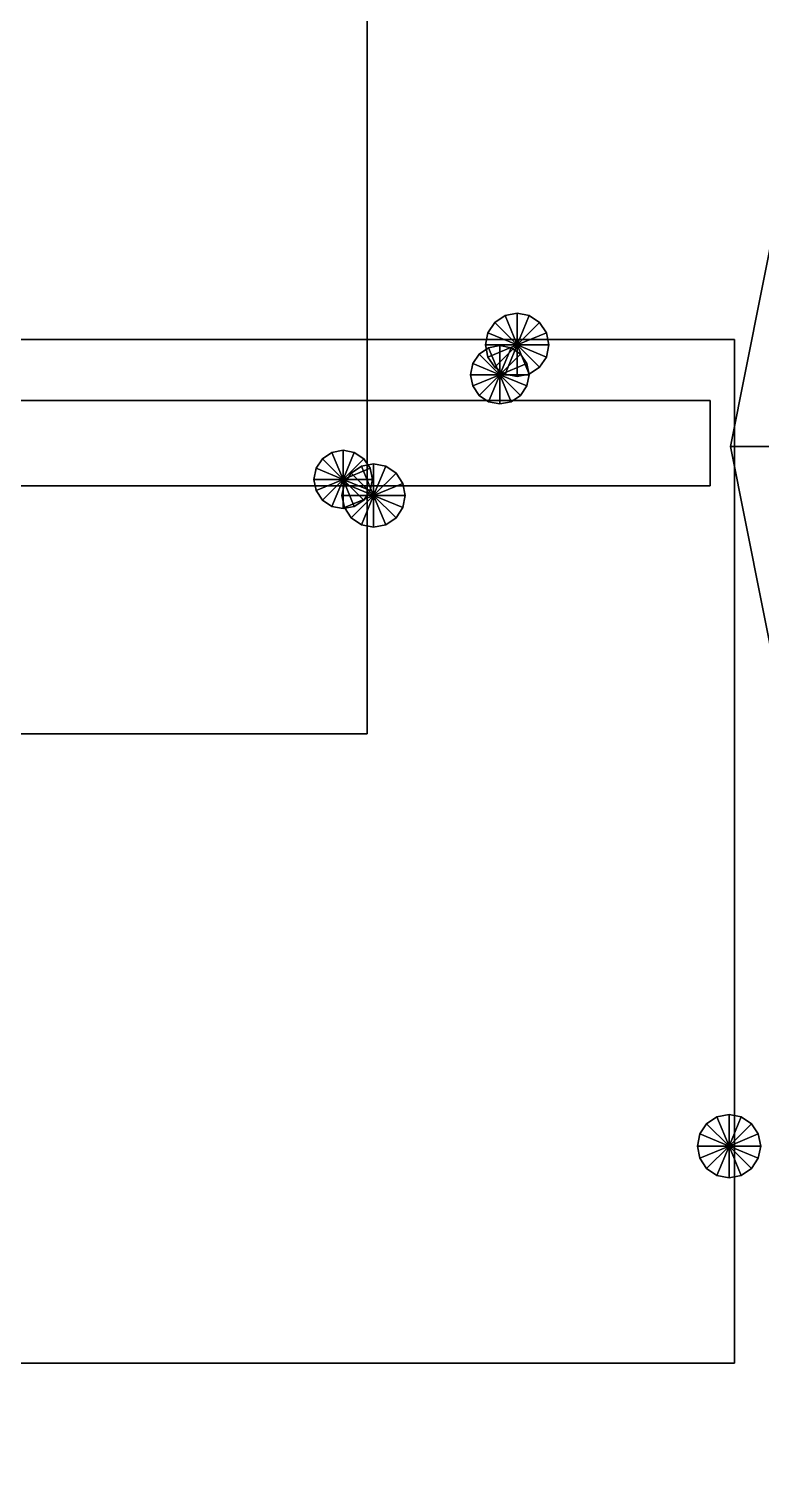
# Model space of a CAD drawing. Header units: millimetres. Extents: x -8000 to 18500, y -500 to 32500.
# Drawn here: x 5892 to 6193, y 2783 to 3371 of the extents above; entities that cross this region are included whole.
import ezdxf

# ---------------------------------------------------------------- set-up
doc = ezdxf.new("R2010")
doc.units = ezdxf.units.MM
for name, color, linetype in [('3D-FINISH', 7, 'Continuous'), ('3D-FURNITURE', 7, 'Continuous'), ('3D-ROOF', 7, 'Continuous'), ('3D-SLABS', 7, 'Continuous')]:
    doc.layers.add(name, color=color, linetype=linetype)

msp = doc.modelspace()

# ---------------------------------------------------------------- linework, layer by layer
at = {"layer": '3D-FINISH', "color": 7}
for points in [[(200, 200, 590), (200, 9800, 590), (9800, 9800, 590), (9800, 200, 590)], [(200, 200, 600), (9800, 200, 600), (9800, 9800, 600), (200, 9800, 600)], [(200, 200, 3990), (200, 9800, 3990), (9800, 9800, 3990), (9800, 200, 3990)], [(200, 200, 4000), (9800, 200, 4000), (9800, 9800, 4000), (200, 9800, 4000)]]:
    msp.add_3dface(points, dxfattribs=at)
at = {"layer": '3D-FURNITURE', "color": 7}
for points in [[(5610.97, 3082.09, 1010), (5610.97, 3502.09, 1010), (6030.97, 3502.09, 1010), (6030.97, 3082.09, 1010)], [(5610.97, 3082.09, 1050), (6030.97, 3082.09, 1050), (6030.97, 3502.09, 1050), (5610.97, 3502.09, 1050)], [(6030.97, 3082.09, 1010), (6030.97, 3502.09, 1010), (6030.97, 3502.09, 1050), (6030.97, 3082.09, 1050)], [(6211.97, 3360.73, 1298), (6180, 3200, 1298), (6180, 3200, 1330), (6211.97, 3360.73, 1330)], [(6600, 3200, 1330), (6211.97, 3360.73, 1330), (6180, 3200, 1330), (6600, 3200, 1330)], [(6600, 3200, 1298), (6180, 3200, 1298), (6211.97, 3360.73, 1298), (6600, 3200, 1298)], [(6087.52, 3253.71, 600), (6083.3, 3250.89, 600), (6083.3, 3250.89, 1030), (6087.52, 3253.71, 1030)], [(6092.49, 3241.7, 1030), (6087.52, 3253.71, 1030), (6083.3, 3250.89, 1030), (6092.49, 3241.7, 1030)], [(6092.49, 3241.7, 600), (6083.3, 3250.89, 600), (6087.52, 3253.71, 600), (6092.49, 3241.7, 600)], [(6092.49, 3254.7, 600), (6087.52, 3253.71, 600), (6087.52, 3253.71, 1030), (6092.49, 3254.7, 1030)], [(6092.49, 3241.7, 1030), (6092.49, 3254.7, 1030), (6087.52, 3253.71, 1030), (6092.49, 3241.7, 1030)], [(6092.49, 3241.7, 600), (6087.52, 3253.71, 600), (6092.49, 3254.7, 600), (6092.49, 3241.7, 600)], [(6097.47, 3253.71, 600), (6092.49, 3254.7, 600), (6092.49, 3254.7, 1030), (6097.47, 3253.71, 1030)], [(6092.49, 3241.7, 1030), (6097.47, 3253.71, 1030), (6092.49, 3254.7, 1030), (6092.49, 3241.7, 1030)], [(6092.49, 3241.7, 600), (6092.49, 3254.7, 600), (6097.47, 3253.71, 600), (6092.49, 3241.7, 600)], [(6092.49, 3241.7, 1030), (6101.69, 3250.89, 1030), (6097.47, 3253.71, 1030), (6092.49, 3241.7, 1030)], [(6092.49, 3241.7, 600), (6097.47, 3253.71, 600), (6101.69, 3250.89, 600), (6092.49, 3241.7, 600)], [(6101.69, 3250.89, 600), (6097.47, 3253.71, 600), (6097.47, 3253.71, 1030), (6101.69, 3250.89, 1030)], [(6083.3, 3250.89, 600), (6080.48, 3246.67, 600), (6080.48, 3246.67, 1030), (6083.3, 3250.89, 1030)], [(6092.49, 3241.7, 1030), (6083.3, 3250.89, 1030), (6080.48, 3246.67, 1030), (6092.49, 3241.7, 1030)], [(6092.49, 3241.7, 600), (6080.48, 3246.67, 600), (6083.3, 3250.89, 600), (6092.49, 3241.7, 600)], [(6092.49, 3241.7, 1030), (6104.51, 3246.67, 1030), (6101.69, 3250.89, 1030), (6092.49, 3241.7, 1030)], [(6092.49, 3241.7, 600), (6101.69, 3250.89, 600), (6104.51, 3246.67, 600), (6092.49, 3241.7, 600)], [(6104.51, 3246.67, 600), (6101.69, 3250.89, 600), (6101.69, 3250.89, 1030), (6104.51, 3246.67, 1030)], [(5761.58, 2823.9, 1010), (5761.58, 3243.9, 1010), (6181.58, 3243.9, 1010), (6181.58, 2823.9, 1010)], [(5761.58, 3243.9, 1010), (5761.58, 3243.9, 1050), (6181.58, 3243.9, 1050), (6181.58, 3243.9, 1010)], [(5761.58, 2823.9, 1050), (6181.58, 2823.9, 1050), (6181.58, 3243.9, 1050), (5761.58, 3243.9, 1050)], [(6080.48, 3246.67, 600), (6079.49, 3241.7, 600), (6079.49, 3241.7, 1030), (6080.48, 3246.67, 1030)], [(6092.49, 3241.7, 1030), (6080.48, 3246.67, 1030), (6079.49, 3241.7, 1030), (6092.49, 3241.7, 1030)], [(6092.49, 3241.7, 600), (6079.49, 3241.7, 600), (6080.48, 3246.67, 600), (6092.49, 3241.7, 600)], [(6079.49, 3241.7, 600), (6080.48, 3236.72, 600), (6080.48, 3236.72, 1030), (6079.49, 3241.7, 1030)], [(6092.49, 3241.7, 1030), (6079.49, 3241.7, 1030), (6080.48, 3236.72, 1030), (6092.49, 3241.7, 1030)], [(6092.49, 3241.7, 600), (6080.48, 3236.72, 600), (6079.49, 3241.7, 600), (6092.49, 3241.7, 600)], [(6092.49, 3241.7, 1030), (6080.48, 3236.72, 1030), (6083.3, 3232.5, 1030), (6092.49, 3241.7, 1030)], [(6092.49, 3241.7, 600), (6083.3, 3232.5, 600), (6080.48, 3236.72, 600), (6092.49, 3241.7, 600)], [(6085.38, 3241.47, 1030), (6080.79, 3240.56, 1030), (6080.79, 3240.56, 1380), (6085.38, 3241.47, 1380)], [(6085.38, 3229.47, 1380), (6085.38, 3241.47, 1380), (6080.79, 3240.56, 1380), (6085.38, 3229.47, 1380)], [(6085.38, 3229.47, 1030), (6080.79, 3240.56, 1030), (6085.38, 3241.47, 1030), (6085.38, 3229.47, 1030)], [(6092.49, 3241.7, 1030), (6083.3, 3232.5, 1030), (6087.52, 3229.69, 1030), (6092.49, 3241.7, 1030)], [(6092.49, 3241.7, 600), (6087.52, 3229.69, 600), (6083.3, 3232.5, 600), (6092.49, 3241.7, 600)], [(6089.97, 3240.56, 1030), (6085.38, 3241.47, 1030), (6085.38, 3241.47, 1380), (6089.97, 3240.56, 1380)], [(6085.38, 3229.47, 1380), (6089.97, 3240.56, 1380), (6085.38, 3241.47, 1380), (6085.38, 3229.47, 1380)], [(6085.38, 3229.47, 1030), (6085.38, 3241.47, 1030), (6089.97, 3240.56, 1030), (6085.38, 3229.47, 1030)], [(6092.49, 3241.7, 1030), (6087.52, 3229.69, 1030), (6092.49, 3228.7, 1030), (6092.49, 3241.7, 1030)], [(6092.49, 3241.7, 600), (6092.49, 3228.7, 600), (6087.52, 3229.69, 600), (6092.49, 3241.7, 600)], [(6092.49, 3241.7, 1030), (6105.49, 3241.7, 1030), (6104.51, 3246.67, 1030), (6092.49, 3241.7, 1030)], [(6092.49, 3241.7, 600), (6104.51, 3246.67, 600), (6105.49, 3241.7, 600), (6092.49, 3241.7, 600)], [(6092.49, 3241.7, 1030), (6092.49, 3228.7, 1030), (6097.47, 3229.69, 1030), (6092.49, 3241.7, 1030)], [(6092.49, 3241.7, 600), (6097.47, 3229.69, 600), (6092.49, 3228.7, 600), (6092.49, 3241.7, 600)], [(6092.49, 3241.7, 1030), (6097.47, 3229.69, 1030), (6101.69, 3232.5, 1030), (6092.49, 3241.7, 1030)], [(6092.49, 3241.7, 600), (6101.69, 3232.5, 600), (6097.47, 3229.69, 600), (6092.49, 3241.7, 600)], [(6092.49, 3241.7, 1030), (6101.69, 3232.5, 1030), (6104.51, 3236.72, 1030), (6092.49, 3241.7, 1030)], [(6092.49, 3241.7, 600), (6104.51, 3236.72, 600), (6101.69, 3232.5, 600), (6092.49, 3241.7, 600)], [(6092.49, 3241.7, 1030), (6104.51, 3236.72, 1030), (6105.49, 3241.7, 1030), (6092.49, 3241.7, 1030)], [(6092.49, 3241.7, 600), (6105.49, 3241.7, 600), (6104.51, 3236.72, 600), (6092.49, 3241.7, 600)], [(6105.49, 3241.7, 600), (6104.51, 3246.67, 600), (6104.51, 3246.67, 1030), (6105.49, 3241.7, 1030)], [(6104.51, 3236.72, 600), (6105.49, 3241.7, 600), (6105.49, 3241.7, 1030), (6104.51, 3236.72, 1030)], [(6181.58, 2823.9, 1010), (6181.58, 3243.9, 1010), (6181.58, 3243.9, 1050), (6181.58, 2823.9, 1050)], [(6076.9, 3237.96, 1030), (6074.3, 3234.06, 1030), (6074.3, 3234.06, 1380), (6076.9, 3237.96, 1380)], [(6085.38, 3229.47, 1380), (6076.9, 3237.96, 1380), (6074.3, 3234.06, 1380), (6085.38, 3229.47, 1380)], [(6085.38, 3229.47, 1030), (6074.3, 3234.06, 1030), (6076.9, 3237.96, 1030), (6085.38, 3229.47, 1030)], [(6080.79, 3240.56, 1030), (6076.9, 3237.96, 1030), (6076.9, 3237.96, 1380), (6080.79, 3240.56, 1380)], [(6085.38, 3229.47, 1380), (6080.79, 3240.56, 1380), (6076.9, 3237.96, 1380), (6085.38, 3229.47, 1380)], [(6085.38, 3229.47, 1030), (6076.9, 3237.96, 1030), (6080.79, 3240.56, 1030), (6085.38, 3229.47, 1030)], [(6080.48, 3236.72, 600), (6083.3, 3232.5, 600), (6083.3, 3232.5, 1030), (6080.48, 3236.72, 1030)], [(6085.38, 3229.47, 1380), (6093.87, 3237.96, 1380), (6089.97, 3240.56, 1380), (6085.38, 3229.47, 1380)], [(6085.38, 3229.47, 1030), (6089.97, 3240.56, 1030), (6093.87, 3237.96, 1030), (6085.38, 3229.47, 1030)], [(6085.38, 3229.47, 1380), (6096.47, 3234.06, 1380), (6093.87, 3237.96, 1380), (6085.38, 3229.47, 1380)], [(6085.38, 3229.47, 1030), (6093.87, 3237.96, 1030), (6096.47, 3234.06, 1030), (6085.38, 3229.47, 1030)], [(6093.87, 3237.96, 1030), (6089.97, 3240.56, 1030), (6089.97, 3240.56, 1380), (6093.87, 3237.96, 1380)], [(6096.47, 3234.06, 1030), (6093.87, 3237.96, 1030), (6093.87, 3237.96, 1380), (6096.47, 3234.06, 1380)], [(6101.69, 3232.5, 600), (6104.51, 3236.72, 600), (6104.51, 3236.72, 1030), (6101.69, 3232.5, 1030)], [(6074.3, 3234.06, 1030), (6073.38, 3229.47, 1030), (6073.38, 3229.47, 1380), (6074.3, 3234.06, 1380)], [(6085.38, 3229.47, 1380), (6074.3, 3234.06, 1380), (6073.38, 3229.47, 1380), (6085.38, 3229.47, 1380)], [(6085.38, 3229.47, 1030), (6073.38, 3229.47, 1030), (6074.3, 3234.06, 1030), (6085.38, 3229.47, 1030)], [(6073.38, 3229.47, 1030), (6074.3, 3224.88, 1030), (6074.3, 3224.88, 1380), (6073.38, 3229.47, 1380)], [(6085.38, 3229.47, 1380), (6073.38, 3229.47, 1380), (6074.3, 3224.88, 1380), (6085.38, 3229.47, 1380)], [(6085.38, 3229.47, 1030), (6074.3, 3224.88, 1030), (6073.38, 3229.47, 1030), (6085.38, 3229.47, 1030)], [(6085.38, 3229.47, 1380), (6074.3, 3224.88, 1380), (6076.9, 3220.99, 1380), (6085.38, 3229.47, 1380)], [(6085.38, 3229.47, 1030), (6076.9, 3220.99, 1030), (6074.3, 3224.88, 1030), (6085.38, 3229.47, 1030)], [(6085.38, 3229.47, 1380), (6076.9, 3220.99, 1380), (6080.79, 3218.39, 1380), (6085.38, 3229.47, 1380)], [(6085.38, 3229.47, 1030), (6080.79, 3218.39, 1030), (6076.9, 3220.99, 1030), (6085.38, 3229.47, 1030)], [(6085.38, 3229.47, 1380), (6080.79, 3218.39, 1380), (6085.38, 3217.47, 1380), (6085.38, 3229.47, 1380)], [(6085.38, 3229.47, 1030), (6085.38, 3217.47, 1030), (6080.79, 3218.39, 1030), (6085.38, 3229.47, 1030)], [(6083.3, 3232.5, 600), (6087.52, 3229.69, 600), (6087.52, 3229.69, 1030), (6083.3, 3232.5, 1030)], [(6085.38, 3229.47, 1380), (6097.38, 3229.47, 1380), (6096.47, 3234.06, 1380), (6085.38, 3229.47, 1380)], [(6085.38, 3229.47, 1030), (6096.47, 3234.06, 1030), (6097.38, 3229.47, 1030), (6085.38, 3229.47, 1030)], [(6085.38, 3229.47, 1380), (6085.38, 3217.47, 1380), (6089.97, 3218.39, 1380), (6085.38, 3229.47, 1380)], [(6085.38, 3229.47, 1030), (6089.97, 3218.39, 1030), (6085.38, 3217.47, 1030), (6085.38, 3229.47, 1030)], [(6085.38, 3229.47, 1380), (6089.97, 3218.39, 1380), (6093.87, 3220.99, 1380), (6085.38, 3229.47, 1380)], [(6085.38, 3229.47, 1030), (6093.87, 3220.99, 1030), (6089.97, 3218.39, 1030), (6085.38, 3229.47, 1030)], [(6085.38, 3229.47, 1380), (6093.87, 3220.99, 1380), (6096.47, 3224.88, 1380), (6085.38, 3229.47, 1380)], [(6085.38, 3229.47, 1030), (6096.47, 3224.88, 1030), (6093.87, 3220.99, 1030), (6085.38, 3229.47, 1030)], [(6085.38, 3229.47, 1380), (6096.47, 3224.88, 1380), (6097.38, 3229.47, 1380), (6085.38, 3229.47, 1380)], [(6085.38, 3229.47, 1030), (6097.38, 3229.47, 1030), (6096.47, 3224.88, 1030), (6085.38, 3229.47, 1030)], [(6087.52, 3229.69, 600), (6092.49, 3228.7, 600), (6092.49, 3228.7, 1030), (6087.52, 3229.69, 1030)], [(6092.49, 3228.7, 600), (6097.47, 3229.69, 600), (6097.47, 3229.69, 1030), (6092.49, 3228.7, 1030)], [(6097.38, 3229.47, 1030), (6096.47, 3234.06, 1030), (6096.47, 3234.06, 1380), (6097.38, 3229.47, 1380)], [(6096.47, 3224.88, 1030), (6097.38, 3229.47, 1030), (6097.38, 3229.47, 1380), (6096.47, 3224.88, 1380)], [(6097.47, 3229.69, 600), (6101.69, 3232.5, 600), (6101.69, 3232.5, 1030), (6097.47, 3229.69, 1030)], [(6074.3, 3224.88, 1030), (6076.9, 3220.99, 1030), (6076.9, 3220.99, 1380), (6074.3, 3224.88, 1380)], [(6093.87, 3220.99, 1030), (6096.47, 3224.88, 1030), (6096.47, 3224.88, 1380), (6093.87, 3220.99, 1380)], [(5771.58, 3183.9, 1300), (5771.58, 3218.9, 1300), (6171.58, 3218.9, 1300), (6171.58, 3183.9, 1300)], [(5771.58, 3218.9, 1300), (5771.58, 3218.9, 1390), (6171.58, 3218.9, 1390), (6171.58, 3218.9, 1300)], [(5771.58, 3183.9, 1390), (6171.58, 3183.9, 1390), (6171.58, 3218.9, 1390), (5771.58, 3218.9, 1390)], [(6076.9, 3220.99, 1030), (6080.79, 3218.39, 1030), (6080.79, 3218.39, 1380), (6076.9, 3220.99, 1380)], [(6080.79, 3218.39, 1030), (6085.38, 3217.47, 1030), (6085.38, 3217.47, 1380), (6080.79, 3218.39, 1380)], [(6085.38, 3217.47, 1030), (6089.97, 3218.39, 1030), (6089.97, 3218.39, 1380), (6085.38, 3217.47, 1380)], [(6089.97, 3218.39, 1030), (6093.87, 3220.99, 1030), (6093.87, 3220.99, 1380), (6089.97, 3218.39, 1380)], [(6171.58, 3183.9, 1300), (6171.58, 3218.9, 1300), (6171.58, 3218.9, 1390), (6171.58, 3183.9, 1390)], [(6180, 3200, 1298), (6211.97, 3039.27, 1298), (6211.97, 3039.27, 1330), (6180, 3200, 1330)], [(6600, 3200, 1330), (6180, 3200, 1330), (6211.97, 3039.27, 1330), (6600, 3200, 1330)], [(6600, 3200, 1298), (6211.97, 3039.27, 1298), (6180, 3200, 1298), (6600, 3200, 1298)], [(6012.62, 3195, 1030), (6010.02, 3191.11, 1030), (6010.02, 3191.11, 1380), (6012.62, 3195, 1380)], [(6021.11, 3186.52, 1380), (6012.62, 3195, 1380), (6010.02, 3191.11, 1380), (6021.11, 3186.52, 1380)], [(6021.11, 3186.52, 1030), (6010.02, 3191.11, 1030), (6012.62, 3195, 1030), (6021.11, 3186.52, 1030)], [(6016.51, 3197.6, 1030), (6012.62, 3195, 1030), (6012.62, 3195, 1380), (6016.51, 3197.6, 1380)], [(6021.11, 3186.52, 1380), (6016.51, 3197.6, 1380), (6012.62, 3195, 1380), (6021.11, 3186.52, 1380)], [(6021.11, 3186.52, 1030), (6012.62, 3195, 1030), (6016.51, 3197.6, 1030), (6021.11, 3186.52, 1030)], [(6021.11, 3198.52, 1030), (6016.51, 3197.6, 1030), (6016.51, 3197.6, 1380), (6021.11, 3198.52, 1380)], [(6021.11, 3186.52, 1380), (6021.11, 3198.52, 1380), (6016.51, 3197.6, 1380), (6021.11, 3186.52, 1380)], [(6021.11, 3186.52, 1030), (6016.51, 3197.6, 1030), (6021.11, 3198.52, 1030), (6021.11, 3186.52, 1030)], [(6025.7, 3197.6, 1030), (6021.11, 3198.52, 1030), (6021.11, 3198.52, 1380), (6025.7, 3197.6, 1380)], [(6021.11, 3186.52, 1380), (6025.7, 3197.6, 1380), (6021.11, 3198.52, 1380), (6021.11, 3186.52, 1380)], [(6021.11, 3186.52, 1030), (6021.11, 3198.52, 1030), (6025.7, 3197.6, 1030), (6021.11, 3186.52, 1030)], [(6021.11, 3186.52, 1380), (6029.59, 3195, 1380), (6025.7, 3197.6, 1380), (6021.11, 3186.52, 1380)], [(6021.11, 3186.52, 1030), (6025.7, 3197.6, 1030), (6029.59, 3195, 1030), (6021.11, 3186.52, 1030)], [(6021.11, 3186.52, 1380), (6032.19, 3191.11, 1380), (6029.59, 3195, 1380), (6021.11, 3186.52, 1380)], [(6021.11, 3186.52, 1030), (6029.59, 3195, 1030), (6032.19, 3191.11, 1030), (6021.11, 3186.52, 1030)], [(6029.59, 3195, 1030), (6025.7, 3197.6, 1030), (6025.7, 3197.6, 1380), (6029.59, 3195, 1380)], [(6032.19, 3191.11, 1030), (6029.59, 3195, 1030), (6029.59, 3195, 1380), (6032.19, 3191.11, 1380)], [(6010.02, 3191.11, 1030), (6009.11, 3186.52, 1030), (6009.11, 3186.52, 1380), (6010.02, 3191.11, 1380)], [(6021.11, 3186.52, 1380), (6010.02, 3191.11, 1380), (6009.11, 3186.52, 1380), (6021.11, 3186.52, 1380)], [(6021.11, 3186.52, 1030), (6009.11, 3186.52, 1030), (6010.02, 3191.11, 1030), (6021.11, 3186.52, 1030)], [(6021.11, 3186.52, 1380), (6033.11, 3186.52, 1380), (6032.19, 3191.11, 1380), (6021.11, 3186.52, 1380)], [(6021.11, 3186.52, 1030), (6032.19, 3191.11, 1030), (6033.11, 3186.52, 1030), (6021.11, 3186.52, 1030)], [(6024.42, 3189.11, 600), (6021.6, 3184.89, 600), (6021.6, 3184.89, 1030), (6024.42, 3189.11, 1030)], [(6033.61, 3179.92, 1030), (6024.42, 3189.11, 1030), (6021.6, 3184.89, 1030), (6033.61, 3179.92, 1030)], [(6033.61, 3179.92, 600), (6021.6, 3184.89, 600), (6024.42, 3189.11, 600), (6033.61, 3179.92, 600)], [(6028.64, 3191.93, 600), (6024.42, 3189.11, 600), (6024.42, 3189.11, 1030), (6028.64, 3191.93, 1030)], [(6033.61, 3179.92, 1030), (6028.64, 3191.93, 1030), (6024.42, 3189.11, 1030), (6033.61, 3179.92, 1030)], [(6033.61, 3179.92, 600), (6024.42, 3189.11, 600), (6028.64, 3191.93, 600), (6033.61, 3179.92, 600)], [(6033.61, 3192.92, 600), (6028.64, 3191.93, 600), (6028.64, 3191.93, 1030), (6033.61, 3192.92, 1030)], [(6033.61, 3179.92, 1030), (6033.61, 3192.92, 1030), (6028.64, 3191.93, 1030), (6033.61, 3179.92, 1030)], [(6033.61, 3179.92, 600), (6028.64, 3191.93, 600), (6033.61, 3192.92, 600), (6033.61, 3179.92, 600)], [(6033.11, 3186.52, 1030), (6032.19, 3191.11, 1030), (6032.19, 3191.11, 1380), (6033.11, 3186.52, 1380)], [(6038.59, 3191.93, 600), (6033.61, 3192.92, 600), (6033.61, 3192.92, 1030), (6038.59, 3191.93, 1030)], [(6033.61, 3179.92, 1030), (6038.59, 3191.93, 1030), (6033.61, 3192.92, 1030), (6033.61, 3179.92, 1030)], [(6033.61, 3179.92, 600), (6033.61, 3192.92, 600), (6038.59, 3191.93, 600), (6033.61, 3179.92, 600)], [(6033.61, 3179.92, 1030), (6042.81, 3189.11, 1030), (6038.59, 3191.93, 1030), (6033.61, 3179.92, 1030)], [(6033.61, 3179.92, 600), (6038.59, 3191.93, 600), (6042.81, 3189.11, 600), (6033.61, 3179.92, 600)], [(6033.61, 3179.92, 1030), (6045.62, 3184.89, 1030), (6042.81, 3189.11, 1030), (6033.61, 3179.92, 1030)], [(6033.61, 3179.92, 600), (6042.81, 3189.11, 600), (6045.62, 3184.89, 600), (6033.61, 3179.92, 600)], [(6042.81, 3189.11, 600), (6038.59, 3191.93, 600), (6038.59, 3191.93, 1030), (6042.81, 3189.11, 1030)], [(6045.62, 3184.89, 600), (6042.81, 3189.11, 600), (6042.81, 3189.11, 1030), (6045.62, 3184.89, 1030)], [(5771.58, 3183.9, 1300), (6171.58, 3183.9, 1300), (6171.58, 3183.9, 1390), (5771.58, 3183.9, 1390)], [(6009.11, 3186.52, 1030), (6010.02, 3181.93, 1030), (6010.02, 3181.93, 1380), (6009.11, 3186.52, 1380)], [(6021.11, 3186.52, 1380), (6009.11, 3186.52, 1380), (6010.02, 3181.93, 1380), (6021.11, 3186.52, 1380)], [(6021.11, 3186.52, 1030), (6010.02, 3181.93, 1030), (6009.11, 3186.52, 1030), (6021.11, 3186.52, 1030)], [(6021.11, 3186.52, 1380), (6010.02, 3181.93, 1380), (6012.62, 3178.03, 1380), (6021.11, 3186.52, 1380)], [(6021.11, 3186.52, 1030), (6012.62, 3178.03, 1030), (6010.02, 3181.93, 1030), (6021.11, 3186.52, 1030)], [(6021.11, 3186.52, 1380), (6012.62, 3178.03, 1380), (6016.51, 3175.43, 1380), (6021.11, 3186.52, 1380)], [(6021.11, 3186.52, 1030), (6016.51, 3175.43, 1030), (6012.62, 3178.03, 1030), (6021.11, 3186.52, 1030)], [(6021.11, 3186.52, 1380), (6016.51, 3175.43, 1380), (6021.11, 3174.52, 1380), (6021.11, 3186.52, 1380)], [(6021.11, 3186.52, 1030), (6021.11, 3174.52, 1030), (6016.51, 3175.43, 1030), (6021.11, 3186.52, 1030)], [(6021.6, 3184.89, 600), (6020.61, 3179.92, 600), (6020.61, 3179.92, 1030), (6021.6, 3184.89, 1030)], [(6033.61, 3179.92, 1030), (6021.6, 3184.89, 1030), (6020.61, 3179.92, 1030), (6033.61, 3179.92, 1030)], [(6033.61, 3179.92, 600), (6020.61, 3179.92, 600), (6021.6, 3184.89, 600), (6033.61, 3179.92, 600)], [(6021.11, 3186.52, 1380), (6021.11, 3174.52, 1380), (6025.7, 3175.43, 1380), (6021.11, 3186.52, 1380)], [(6021.11, 3186.52, 1030), (6025.7, 3175.43, 1030), (6021.11, 3174.52, 1030), (6021.11, 3186.52, 1030)], [(6021.11, 3186.52, 1380), (6025.7, 3175.43, 1380), (6029.59, 3178.03, 1380), (6021.11, 3186.52, 1380)], [(6021.11, 3186.52, 1030), (6029.59, 3178.03, 1030), (6025.7, 3175.43, 1030), (6021.11, 3186.52, 1030)], [(6021.11, 3186.52, 1380), (6029.59, 3178.03, 1380), (6032.19, 3181.93, 1380), (6021.11, 3186.52, 1380)], [(6021.11, 3186.52, 1030), (6032.19, 3181.93, 1030), (6029.59, 3178.03, 1030), (6021.11, 3186.52, 1030)], [(6021.11, 3186.52, 1380), (6032.19, 3181.93, 1380), (6033.11, 3186.52, 1380), (6021.11, 3186.52, 1380)], [(6021.11, 3186.52, 1030), (6033.11, 3186.52, 1030), (6032.19, 3181.93, 1030), (6021.11, 3186.52, 1030)], [(6032.19, 3181.93, 1030), (6033.11, 3186.52, 1030), (6033.11, 3186.52, 1380), (6032.19, 3181.93, 1380)], [(6033.61, 3179.92, 1030), (6046.61, 3179.92, 1030), (6045.62, 3184.89, 1030), (6033.61, 3179.92, 1030)], [(6033.61, 3179.92, 600), (6045.62, 3184.89, 600), (6046.61, 3179.92, 600), (6033.61, 3179.92, 600)], [(6046.61, 3179.92, 600), (6045.62, 3184.89, 600), (6045.62, 3184.89, 1030), (6046.61, 3179.92, 1030)], [(6010.02, 3181.93, 1030), (6012.62, 3178.03, 1030), (6012.62, 3178.03, 1380), (6010.02, 3181.93, 1380)], [(6012.62, 3178.03, 1030), (6016.51, 3175.43, 1030), (6016.51, 3175.43, 1380), (6012.62, 3178.03, 1380)], [(6020.61, 3179.92, 600), (6021.6, 3174.94, 600), (6021.6, 3174.94, 1030), (6020.61, 3179.92, 1030)], [(6033.61, 3179.92, 1030), (6020.61, 3179.92, 1030), (6021.6, 3174.94, 1030), (6033.61, 3179.92, 1030)], [(6033.61, 3179.92, 600), (6021.6, 3174.94, 600), (6020.61, 3179.92, 600), (6033.61, 3179.92, 600)], [(6033.61, 3179.92, 1030), (6021.6, 3174.94, 1030), (6024.42, 3170.73, 1030), (6033.61, 3179.92, 1030)], [(6033.61, 3179.92, 600), (6024.42, 3170.73, 600), (6021.6, 3174.94, 600), (6033.61, 3179.92, 600)], [(6033.61, 3179.92, 1030), (6024.42, 3170.73, 1030), (6028.64, 3167.91, 1030), (6033.61, 3179.92, 1030)], [(6033.61, 3179.92, 600), (6028.64, 3167.91, 600), (6024.42, 3170.73, 600), (6033.61, 3179.92, 600)], [(6025.7, 3175.43, 1030), (6029.59, 3178.03, 1030), (6029.59, 3178.03, 1380), (6025.7, 3175.43, 1380)], [(6033.61, 3179.92, 1030), (6028.64, 3167.91, 1030), (6033.61, 3166.92, 1030), (6033.61, 3179.92, 1030)], [(6033.61, 3179.92, 600), (6033.61, 3166.92, 600), (6028.64, 3167.91, 600), (6033.61, 3179.92, 600)], [(6029.59, 3178.03, 1030), (6032.19, 3181.93, 1030), (6032.19, 3181.93, 1380), (6029.59, 3178.03, 1380)], [(6033.61, 3179.92, 1030), (6033.61, 3166.92, 1030), (6038.59, 3167.91, 1030), (6033.61, 3179.92, 1030)], [(6033.61, 3179.92, 600), (6038.59, 3167.91, 600), (6033.61, 3166.92, 600), (6033.61, 3179.92, 600)], [(6033.61, 3179.92, 1030), (6038.59, 3167.91, 1030), (6042.81, 3170.73, 1030), (6033.61, 3179.92, 1030)], [(6033.61, 3179.92, 600), (6042.81, 3170.73, 600), (6038.59, 3167.91, 600), (6033.61, 3179.92, 600)], [(6033.61, 3179.92, 1030), (6042.81, 3170.73, 1030), (6045.62, 3174.94, 1030), (6033.61, 3179.92, 1030)], [(6033.61, 3179.92, 600), (6045.62, 3174.94, 600), (6042.81, 3170.73, 600), (6033.61, 3179.92, 600)], [(6033.61, 3179.92, 1030), (6045.62, 3174.94, 1030), (6046.61, 3179.92, 1030), (6033.61, 3179.92, 1030)], [(6033.61, 3179.92, 600), (6046.61, 3179.92, 600), (6045.62, 3174.94, 600), (6033.61, 3179.92, 600)], [(6045.62, 3174.94, 600), (6046.61, 3179.92, 600), (6046.61, 3179.92, 1030), (6045.62, 3174.94, 1030)], [(6016.51, 3175.43, 1030), (6021.11, 3174.52, 1030), (6021.11, 3174.52, 1380), (6016.51, 3175.43, 1380)], [(6021.11, 3174.52, 1030), (6025.7, 3175.43, 1030), (6025.7, 3175.43, 1380), (6021.11, 3174.52, 1380)], [(6021.6, 3174.94, 600), (6024.42, 3170.73, 600), (6024.42, 3170.73, 1030), (6021.6, 3174.94, 1030)], [(6024.42, 3170.73, 600), (6028.64, 3167.91, 600), (6028.64, 3167.91, 1030), (6024.42, 3170.73, 1030)], [(6038.59, 3167.91, 600), (6042.81, 3170.73, 600), (6042.81, 3170.73, 1030), (6038.59, 3167.91, 1030)], [(6042.81, 3170.73, 600), (6045.62, 3174.94, 600), (6045.62, 3174.94, 1030), (6042.81, 3170.73, 1030)], [(6028.64, 3167.91, 600), (6033.61, 3166.92, 600), (6033.61, 3166.92, 1030), (6028.64, 3167.91, 1030)], [(6033.61, 3166.92, 600), (6038.59, 3167.91, 600), (6038.59, 3167.91, 1030), (6033.61, 3166.92, 1030)], [(5610.97, 3082.09, 1010), (6030.97, 3082.09, 1010), (6030.97, 3082.09, 1050), (5610.97, 3082.09, 1050)], [(6174.4, 2925, 600), (6170.19, 2922.18, 600), (6170.19, 2922.18, 1030), (6174.4, 2925, 1030)], [(6179.38, 2912.98, 1030), (6174.4, 2925, 1030), (6170.19, 2922.18, 1030), (6179.38, 2912.98, 1030)], [(6179.38, 2912.98, 600), (6170.19, 2922.18, 600), (6174.4, 2925, 600), (6179.38, 2912.98, 600)], [(6179.38, 2925.98, 600), (6174.4, 2925, 600), (6174.4, 2925, 1030), (6179.38, 2925.98, 1030)], [(6179.38, 2912.98, 1030), (6179.38, 2925.98, 1030), (6174.4, 2925, 1030), (6179.38, 2912.98, 1030)], [(6179.38, 2912.98, 600), (6174.4, 2925, 600), (6179.38, 2925.98, 600), (6179.38, 2912.98, 600)], [(6184.35, 2925, 600), (6179.38, 2925.98, 600), (6179.38, 2925.98, 1030), (6184.35, 2925, 1030)], [(6179.38, 2912.98, 1030), (6184.35, 2925, 1030), (6179.38, 2925.98, 1030), (6179.38, 2912.98, 1030)], [(6179.38, 2912.98, 600), (6179.38, 2925.98, 600), (6184.35, 2925, 600), (6179.38, 2912.98, 600)], [(6179.38, 2912.98, 1030), (6188.57, 2922.18, 1030), (6184.35, 2925, 1030), (6179.38, 2912.98, 1030)], [(6179.38, 2912.98, 600), (6184.35, 2925, 600), (6188.57, 2922.18, 600), (6179.38, 2912.98, 600)], [(6188.57, 2922.18, 600), (6184.35, 2925, 600), (6184.35, 2925, 1030), (6188.57, 2922.18, 1030)], [(6167.37, 2917.96, 600), (6166.38, 2912.98, 600), (6166.38, 2912.98, 1030), (6167.37, 2917.96, 1030)], [(6179.38, 2912.98, 1030), (6167.37, 2917.96, 1030), (6166.38, 2912.98, 1030), (6179.38, 2912.98, 1030)], [(6179.38, 2912.98, 600), (6166.38, 2912.98, 600), (6167.37, 2917.96, 600), (6179.38, 2912.98, 600)], [(6170.19, 2922.18, 600), (6167.37, 2917.96, 600), (6167.37, 2917.96, 1030), (6170.19, 2922.18, 1030)], [(6179.38, 2912.98, 1030), (6170.19, 2922.18, 1030), (6167.37, 2917.96, 1030), (6179.38, 2912.98, 1030)], [(6179.38, 2912.98, 600), (6167.37, 2917.96, 600), (6170.19, 2922.18, 600), (6179.38, 2912.98, 600)], [(6179.38, 2912.98, 1030), (6191.39, 2917.96, 1030), (6188.57, 2922.18, 1030), (6179.38, 2912.98, 1030)], [(6179.38, 2912.98, 600), (6188.57, 2922.18, 600), (6191.39, 2917.96, 600), (6179.38, 2912.98, 600)], [(6179.38, 2912.98, 1030), (6192.38, 2912.98, 1030), (6191.39, 2917.96, 1030), (6179.38, 2912.98, 1030)], [(6179.38, 2912.98, 600), (6191.39, 2917.96, 600), (6192.38, 2912.98, 600), (6179.38, 2912.98, 600)], [(6191.39, 2917.96, 600), (6188.57, 2922.18, 600), (6188.57, 2922.18, 1030), (6191.39, 2917.96, 1030)], [(6192.38, 2912.98, 600), (6191.39, 2917.96, 600), (6191.39, 2917.96, 1030), (6192.38, 2912.98, 1030)], [(6166.38, 2912.98, 600), (6167.37, 2908.01, 600), (6167.37, 2908.01, 1030), (6166.38, 2912.98, 1030)], [(6179.38, 2912.98, 1030), (6166.38, 2912.98, 1030), (6167.37, 2908.01, 1030), (6179.38, 2912.98, 1030)], [(6179.38, 2912.98, 600), (6167.37, 2908.01, 600), (6166.38, 2912.98, 600), (6179.38, 2912.98, 600)], [(6179.38, 2912.98, 1030), (6167.37, 2908.01, 1030), (6170.19, 2903.79, 1030), (6179.38, 2912.98, 1030)], [(6179.38, 2912.98, 600), (6170.19, 2903.79, 600), (6167.37, 2908.01, 600), (6179.38, 2912.98, 600)], [(6179.38, 2912.98, 1030), (6170.19, 2903.79, 1030), (6174.4, 2900.97, 1030), (6179.38, 2912.98, 1030)], [(6179.38, 2912.98, 600), (6174.4, 2900.97, 600), (6170.19, 2903.79, 600), (6179.38, 2912.98, 600)], [(6179.38, 2912.98, 1030), (6174.4, 2900.97, 1030), (6179.38, 2899.98, 1030), (6179.38, 2912.98, 1030)], [(6179.38, 2912.98, 600), (6179.38, 2899.98, 600), (6174.4, 2900.97, 600), (6179.38, 2912.98, 600)], [(6179.38, 2912.98, 1030), (6179.38, 2899.98, 1030), (6184.35, 2900.97, 1030), (6179.38, 2912.98, 1030)], [(6179.38, 2912.98, 600), (6184.35, 2900.97, 600), (6179.38, 2899.98, 600), (6179.38, 2912.98, 600)], [(6179.38, 2912.98, 1030), (6184.35, 2900.97, 1030), (6188.57, 2903.79, 1030), (6179.38, 2912.98, 1030)], [(6179.38, 2912.98, 600), (6188.57, 2903.79, 600), (6184.35, 2900.97, 600), (6179.38, 2912.98, 600)], [(6179.38, 2912.98, 1030), (6188.57, 2903.79, 1030), (6191.39, 2908.01, 1030), (6179.38, 2912.98, 1030)], [(6179.38, 2912.98, 600), (6191.39, 2908.01, 600), (6188.57, 2903.79, 600), (6179.38, 2912.98, 600)], [(6179.38, 2912.98, 1030), (6191.39, 2908.01, 1030), (6192.38, 2912.98, 1030), (6179.38, 2912.98, 1030)], [(6179.38, 2912.98, 600), (6192.38, 2912.98, 600), (6191.39, 2908.01, 600), (6179.38, 2912.98, 600)], [(6191.39, 2908.01, 600), (6192.38, 2912.98, 600), (6192.38, 2912.98, 1030), (6191.39, 2908.01, 1030)], [(6167.37, 2908.01, 600), (6170.19, 2903.79, 600), (6170.19, 2903.79, 1030), (6167.37, 2908.01, 1030)], [(6188.57, 2903.79, 600), (6191.39, 2908.01, 600), (6191.39, 2908.01, 1030), (6188.57, 2903.79, 1030)], [(6170.19, 2903.79, 600), (6174.4, 2900.97, 600), (6174.4, 2900.97, 1030), (6170.19, 2903.79, 1030)], [(6174.4, 2900.97, 600), (6179.38, 2899.98, 600), (6179.38, 2899.98, 1030), (6174.4, 2900.97, 1030)], [(6179.38, 2899.98, 600), (6184.35, 2900.97, 600), (6184.35, 2900.97, 1030), (6179.38, 2899.98, 1030)], [(6184.35, 2900.97, 600), (6188.57, 2903.79, 600), (6188.57, 2903.79, 1030), (6184.35, 2900.97, 1030)], [(5761.58, 2823.9, 1010), (6181.58, 2823.9, 1010), (6181.58, 2823.9, 1050), (5761.58, 2823.9, 1050)]]:
    msp.add_3dface(points, dxfattribs=at)
at = {"layer": '3D-ROOF', "color": 7}
for points in [[(0, 0, 7000), (0, 10000, 7000), (10000, 10000, 7000), (10000, 0, 7000)], [(0, 0, 7200), (10000, 0, 7200), (10000, 10000, 7200), (0, 10000, 7200)]]:
    msp.add_3dface(points, dxfattribs=at)
at = {"layer": '3D-SLABS', "color": 7}
for points in [[(0, 0), (0, 10000), (10000, 10000), (10000, 0)], [(0, 0, 600), (10000, 0, 600), (10000, 10000, 600), (0, 10000, 600)], [(0, 0, 3800), (0, 4000, 3800), (10000, 4000, 3800), (10000, 0, 3800)], [(0, 0, 4000), (10000, 0, 4000), (10000, 4000, 4000), (0, 4000, 4000)]]:
    msp.add_3dface(points, dxfattribs=at)

doc.saveas('drawing.dxf')
